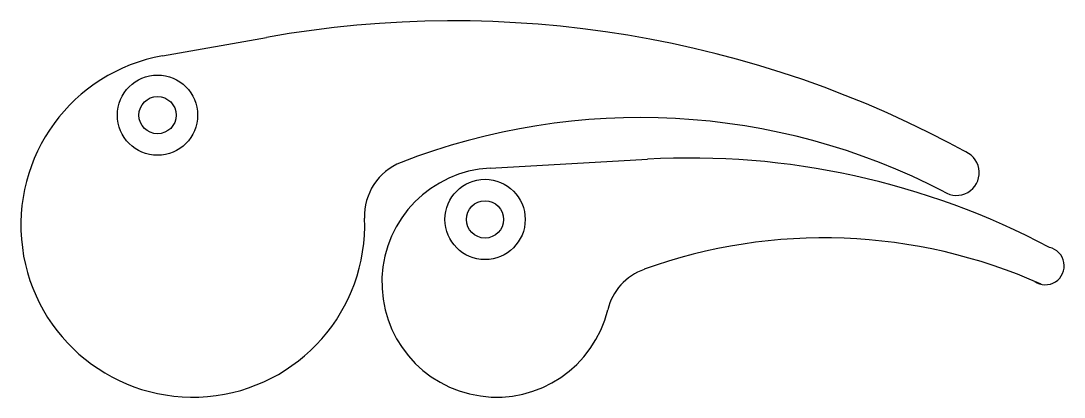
# Model space of a CAD drawing. Header units: millimetres. Extents: x 0 to 182, y 0 to 66.
import ezdxf

# ---------------------------------------------------------------- set-up
doc = ezdxf.new("R2010")
doc.units = ezdxf.units.MM
doc.layers.get('0').update_dxf_attribs({"lineweight": 25, "true_color": 0x000000})

msp = doc.modelspace()

# ---------------------------------------------------------------- linework, layer by layer
for p, q in [((24.74, 59.54), (42.85, 62.76)), ((81.88, 39.97), (109.35, 41.51))]:
    msp.add_line(p, q)
for centre, radius in [((23.85, 49.19), 7), ((23.85, 49.19), 3.25), ((81, 31), 7), ((81, 31), 3.25)]:
    msp.add_circle(centre, radius)
for centre, radius, start, end in [((75.49, -120.64), 186.28, 61.1237, 100.0897), ((30, 30), 30, 100.0897, 2.3197), ((108.08, -66.37), 115.14, 62.5871, 111.2558), ((163.27, 39.16), 3.97, 236.7251, 65.7135), ((69.97, 31.62), 10, 111.2558, 182.3197), ((116.83, -91.94), 133.65, 62.0441, 93.2089), ((83, 20), 20, 93.2089, 346.2773), ((140.17, -64.97), 92.75, 65.9061, 109.7976), ((178.76, 22.91), 3.3, 235.3121, 77.2756), ((112.14, 12.88), 10, 109.7976, 166.2773)]:
    msp.add_arc(centre, radius, start, end)

doc.saveas('drawing.dxf')
